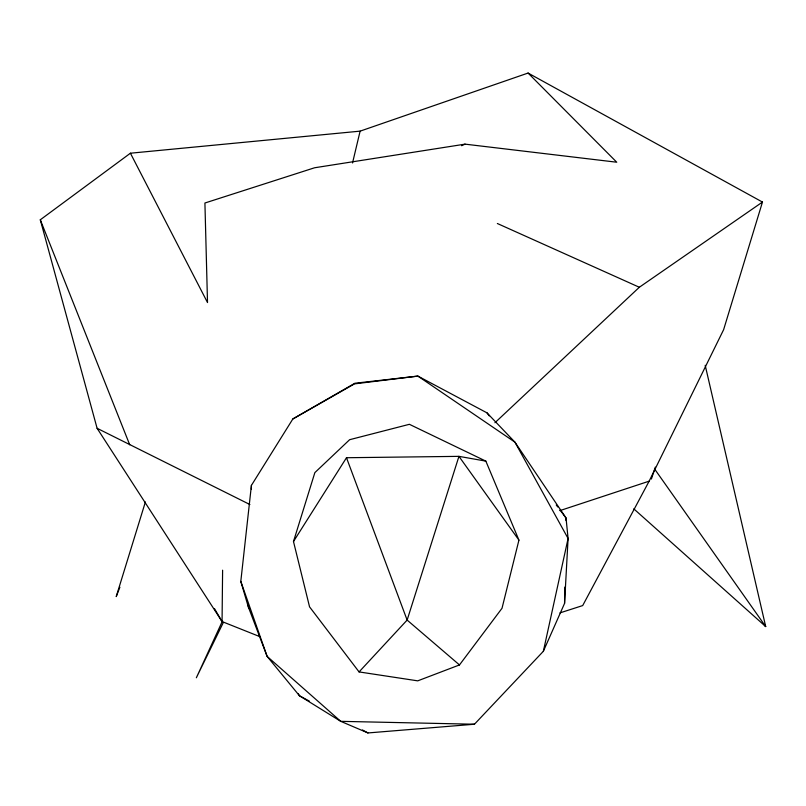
<?xml version="1.0" encoding="UTF-8"?>
<svg xmlns="http://www.w3.org/2000/svg" width="806" height="806" viewBox="0 0 806 806"><rect width="100%" height="100%" fill="white"/><g stroke="black" fill="none" stroke-linecap="round" stroke-linejoin="round"><path stroke-width="1.21" d="M222.607 570.195L222.063 621.567L259.441 636.478M564.563 603.392L568.089 538.479L566.034 517.996L514.943 442.172L487.005 412.863L417.891 376.1L354.872 383.243L292.85 418.959L251.412 485.383L240.803 581.388L248.319 606.908L267.118 656.376L299.469 695.769L340.747 721.34L367.949 732.946L474.452 724.231L543.355 651.288L564.563 603.392L564.845 587.07M565.993 520.515L566.034 517.996L560.019 509.986M248.379 604.399L248.319 606.908L249.568 609.074M251.321 489.151L251.412 485.383M543.355 651.288L568.089 538.479L514.943 442.172L417.891 376.1L354.509 383.878L292.85 418.959M352.534 162.963L360.111 131.146L528.081 73.054L762.466 202.064L723.617 329.694L649.142 481.172L582.698 605.568L559.938 612.903M518.933 540.111L502.017 608.278L459.48 664.94L417.73 680.848L359.073 671.922L309.554 606.858L293.485 541.531L314.854 472.628L349.623 439.703L409.388 424.309L485.847 461.123L518.933 540.111L458.946 456.357L346.489 457.727L293.485 541.531M145.392 501.967L116.225 596.601L119.893 587.221M651.399 479.016L655.318 467.117M222.557 620.801L196.342 677.775L223.393 622.383M359.073 671.922L407.131 620.076L458.946 456.357L485.847 461.123M494.934 422.747L639.329 287.258L762.466 202.064M214.436 608.56L222.063 621.567L97.103 428.298L40.3 219.796L130.411 153.211L360.111 131.146M461.616 145.715L465.052 144.143L616.741 162.218L528.081 73.054M559.898 510.621L649.142 481.172M465.052 144.143L314.602 167.769L204.915 203.011L207.515 302.562L130.411 153.211M474.452 724.231L340.747 721.34L267.118 656.376L240.803 581.388M497.352 223.504L639.329 287.258M97.103 428.298L249.9 504.536M309.413 701.16L299.469 695.769L298.22 693.603M362.428 729.954L367.949 732.946M459.48 664.94L407.131 620.076L346.489 457.727M633.798 508.848L765.7 626.574L705.2 365.32M764.179 624.569L765.7 626.574L655.077 469.676M487.005 412.863L489.262 415.866M556.251 504.979L557.762 506.984M40.3 219.796L129.726 444.811"/></g></svg>
